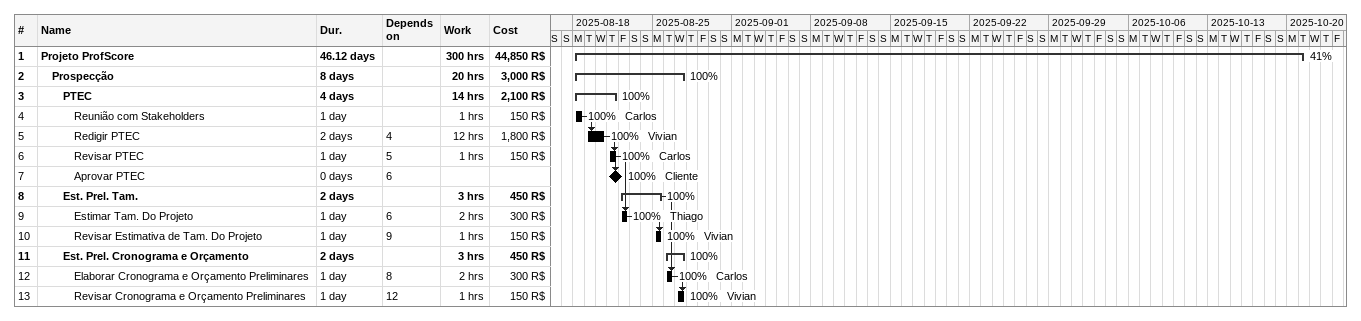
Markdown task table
| ID | Level | Task | Duration | Start | Finish | Predecessors | Resources | % complete | Work (h) | Cost (R$) |
|---|---|---|---|---|---|---|---|---|---|---|
| 1 | 1 | **Projeto ProfScore** | 46.12d | 2025-08-18 | 2025-10-21 |  |  | 41 | 300 | 44850 |
| 2 | 2 | **Prospecção** | 8d | 2025-08-18 | 2025-08-27 |  |  | 100 | 20 | 3000 |
| 3 | 3 | **PTEC** | 4d | 2025-08-18 | 2025-08-21 |  |  | 100 | 14 | 2100 |
| 4 | 4 | Reunião com Stakeholders | 1d | 2025-08-18 | 2025-08-18 |  | Carlos | 100 | 1 | 150 |
| 5 | 4 | Redigir PTEC | 2d | 2025-08-19 | 2025-08-20 | 4 | Vivian | 100 | 12 | 1800 |
| 6 | 4 | Revisar PTEC | 1d | 2025-08-21 | 2025-08-21 | 5 | Carlos | 100 | 1 | 150 |
| 7 | 4 | Aprovar PTEC | 0d | 2025-08-21 | 2025-08-21 | 6 | Cliente | 100 |  |  |
| 8 | 3 | **Est. Prel. Tam.** | 2d | 2025-08-22 | 2025-08-25 |  |  | 100 | 3 | 450 |
| 9 | 4 | Estimar Tam. Do Projeto | 1d | 2025-08-22 | 2025-08-22 | 6 | Thiago | 100 | 2 | 300 |
| 10 | 4 | Revisar Estimativa de Tam. Do Projeto | 1d | 2025-08-25 | 2025-08-25 | 9 | Vivian | 100 | 1 | 150 |
| 11 | 3 | **Est. Prel. Cronograma e Orçamento** | 2d | 2025-08-26 | 2025-08-27 |  |  | 100 | 3 | 450 |
| 12 | 4 | Elaborar Cronograma e Orçamento Preliminares | 1d | 2025-08-26 | 2025-08-26 | 8 | Carlos | 100 | 2 | 300 |
| 13 | 4 | Revisar Cronograma e Orçamento Preliminares | 1d | 2025-08-27 | 2025-08-27 | 12 | Vivian | 100 | 1 | 150 |
